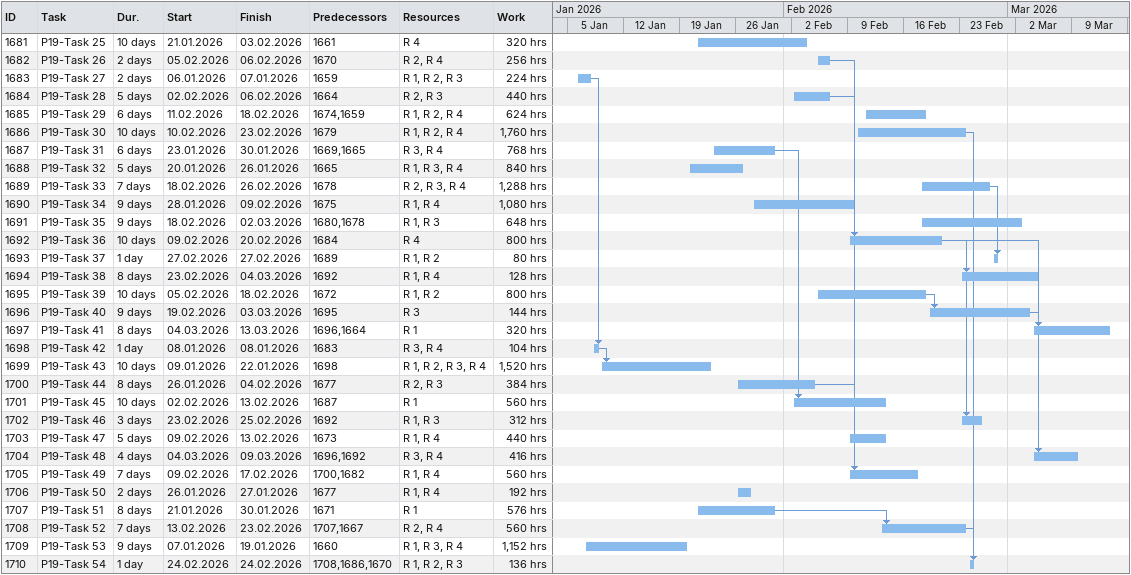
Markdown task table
| ID | Task | Duration | Start | Finish | Predecessors | Resources | Work (h) |
|---|---|---|---|---|---|---|---|
| 1681 | P19-Task 25 | 10d | 2026-01-21 | 2026-02-03 | 1661 | R 4 | 320 |
| 1682 | P19-Task 26 | 2d | 2026-02-05 | 2026-02-06 | 1670 | R 2, R 4 | 256 |
| 1683 | P19-Task 27 | 2d | 2026-01-06 | 2026-01-07 | 1659 | R 1, R 2, R 3 | 224 |
| 1684 | P19-Task 28 | 5d | 2026-02-02 | 2026-02-06 | 1664 | R 2, R 3 | 440 |
| 1685 | P19-Task 29 | 6d | 2026-02-11 | 2026-02-18 | 1674, 1659 | R 1, R 2, R 4 | 624 |
| 1686 | P19-Task 30 | 10d | 2026-02-10 | 2026-02-23 | 1679 | R 1, R 2, R 4 | 1760 |
| 1687 | P19-Task 31 | 6d | 2026-01-23 | 2026-01-30 | 1669, 1665 | R 3, R 4 | 768 |
| 1688 | P19-Task 32 | 5d | 2026-01-20 | 2026-01-26 | 1665 | R 1, R 3, R 4 | 840 |
| 1689 | P19-Task 33 | 7d | 2026-02-18 | 2026-02-26 | 1678 | R 2, R 3, R 4 | 1288 |
| 1690 | P19-Task 34 | 9d | 2026-01-28 | 2026-02-09 | 1675 | R 1, R 4 | 1080 |
| 1691 | P19-Task 35 | 9d | 2026-02-18 | 2026-03-02 | 1680, 1678 | R 1, R 3 | 648 |
| 1692 | P19-Task 36 | 10d | 2026-02-09 | 2026-02-20 | 1684 | R 4 | 800 |
| 1693 | P19-Task 37 | 1d | 2026-02-27 | 2026-02-27 | 1689 | R 1, R 2 | 80 |
| 1694 | P19-Task 38 | 8d | 2026-02-23 | 2026-03-04 | 1692 | R 1, R 4 | 128 |
| 1695 | P19-Task 39 | 10d | 2026-02-05 | 2026-02-18 | 1672 | R 1, R 2 | 800 |
| 1696 | P19-Task 40 | 9d | 2026-02-19 | 2026-03-03 | 1695 | R 3 | 144 |
| 1697 | P19-Task 41 | 8d | 2026-03-04 | 2026-03-13 | 1696, 1664 | R 1 | 320 |
| 1698 | P19-Task 42 | 1d | 2026-01-08 | 2026-01-08 | 1683 | R 3, R 4 | 104 |
| 1699 | P19-Task 43 | 10d | 2026-01-09 | 2026-01-22 | 1698 | R 1, R 2, R 3, R 4 | 1520 |
| 1700 | P19-Task 44 | 8d | 2026-01-26 | 2026-02-04 | 1677 | R 2, R 3 | 384 |
| 1701 | P19-Task 45 | 10d | 2026-02-02 | 2026-02-13 | 1687 | R 1 | 560 |
| 1702 | P19-Task 46 | 3d | 2026-02-23 | 2026-02-25 | 1692 | R 1, R 3 | 312 |
| 1703 | P19-Task 47 | 5d | 2026-02-09 | 2026-02-13 | 1673 | R 1, R 4 | 440 |
| 1704 | P19-Task 48 | 4d | 2026-03-04 | 2026-03-09 | 1696, 1692 | R 3, R 4 | 416 |
| 1705 | P19-Task 49 | 7d | 2026-02-09 | 2026-02-17 | 1700, 1682 | R 1, R 4 | 560 |
| 1706 | P19-Task 50 | 2d | 2026-01-26 | 2026-01-27 | 1677 | R 1, R 4 | 192 |
| 1707 | P19-Task 51 | 8d | 2026-01-21 | 2026-01-30 | 1671 | R 1 | 576 |
| 1708 | P19-Task 52 | 7d | 2026-02-13 | 2026-02-23 | 1707, 1667 | R 2, R 4 | 560 |
| 1709 | P19-Task 53 | 9d | 2026-01-07 | 2026-01-19 | 1660 | R 1, R 3, R 4 | 1152 |
| 1710 | P19-Task 54 | 1d | 2026-02-24 | 2026-02-24 | 1708, 1686, 1670 | R 1, R 2, R 3 | 136 |
